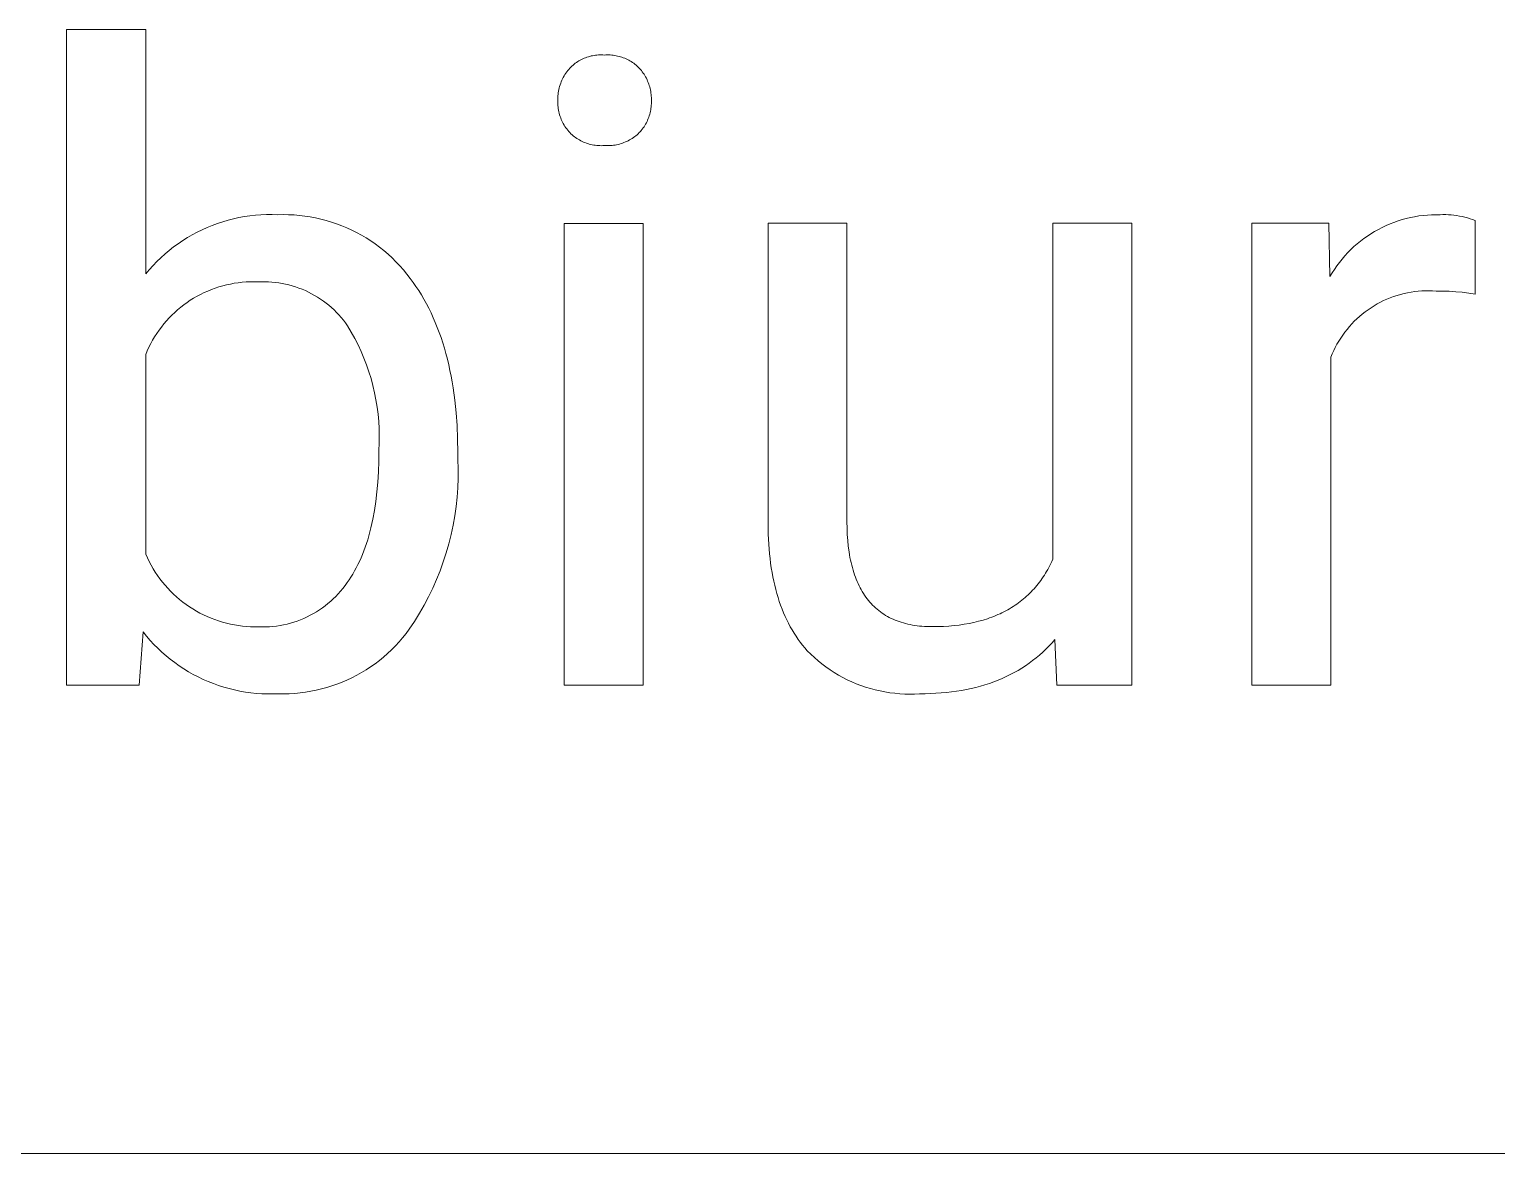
# Model space of a CAD drawing. Header units: millimetres. Extents: x -1246 to 2331, y -493 to 2006.
# Drawn here: x 1164.9 to 1244.8, y -292.9 to -231.6 of the extents above; entities that cross this region are included whole.
import ezdxf

# ---------------------------------------------------------------- set-up
doc = ezdxf.new("R2010")
doc.units = ezdxf.units.MM
doc.header["$MEASUREMENT"] = 0
doc.layers.add('Domyślny', color=7, linetype='Continuous', true_color=0x000000)

msp = doc.modelspace()

# ---------------------------------------------------------------- linework, layer by layer
at = {"layer": 'Domyślny', "color": 18, "lineweight": 15, "true_color": 0x000000}
for p, q in [((1166.881, -267.372), (1166.881, -231.636)), ((1166.881, -231.636), (1171.193, -231.636)), ((1171.193, -231.636), (1171.193, -244.965)), ((1194.658, -233.44), (1194.725, -233.396)), ((1194.725, -233.396), (1194.793, -233.354)), ((1194.793, -233.354), (1194.863, -233.315)), ((1194.863, -233.315), (1194.933, -233.277)), ((1194.933, -233.277), (1195.006, -233.243)), ((1195.006, -233.243), (1195.079, -233.21)), ((1195.079, -233.21), (1195.153, -233.181)), ((1195.153, -233.181), (1195.229, -233.154)), ((1195.229, -233.154), (1195.305, -233.129)), ((1195.305, -233.129), (1195.382, -233.107)), ((1195.382, -233.107), (1195.459, -233.088)), ((1195.459, -233.088), (1195.538, -233.071)), ((1195.538, -233.071), (1195.617, -233.057)), ((1195.617, -233.057), (1195.696, -233.046)), ((1195.696, -233.046), (1195.775, -233.038)), ((1195.775, -233.038), (1195.855, -233.032)), ((1195.855, -233.032), (1195.935, -233.029)), ((1195.935, -233.029), (1196.015, -233.029)), ((1196.015, -233.029), (1196.095, -233.031)), ((1196.095, -233.031), (1196.175, -233.037)), ((1196.175, -233.037), (1196.256, -233.032)), ((1196.256, -233.032), (1196.337, -233.029)), ((1196.337, -233.029), (1196.418, -233.03)), ((1196.418, -233.03), (1196.498, -233.033)), ((1196.498, -233.033), (1196.579, -233.039)), ((1196.579, -233.039), (1196.659, -233.048)), ((1196.659, -233.048), (1196.739, -233.059)), ((1196.739, -233.059), (1196.819, -233.073)), ((1196.819, -233.073), (1196.898, -233.089)), ((1196.898, -233.089), (1196.977, -233.109)), ((1196.977, -233.109), (1197.054, -233.131)), ((1197.054, -233.131), (1197.131, -233.155)), ((1197.131, -233.155), (1197.208, -233.182)), ((1197.208, -233.182), (1197.283, -233.212)), ((1197.283, -233.212), (1197.357, -233.244)), ((1197.357, -233.244), (1197.43, -233.279)), ((1197.43, -233.279), (1197.502, -233.316)), ((1197.502, -233.316), (1197.572, -233.355)), ((1197.572, -233.355), (1197.642, -233.397)), ((1197.642, -233.397), (1197.709, -233.441)), ((1193.941, -234.255), (1193.983, -234.178)), ((1193.983, -234.178), (1194.029, -234.103)), ((1194.029, -234.103), (1194.077, -234.029)), ((1194.077, -234.029), (1194.127, -233.957)), ((1194.127, -233.957), (1194.18, -233.887)), ((1194.18, -233.887), (1194.236, -233.818)), ((1194.236, -233.818), (1194.293, -233.751)), ((1194.293, -233.751), (1194.349, -233.694)), ((1194.349, -233.694), (1194.408, -233.639)), ((1194.408, -233.639), (1194.468, -233.586)), ((1194.468, -233.586), (1194.529, -233.536)), ((1194.529, -233.536), (1194.593, -233.487)), ((1194.593, -233.487), (1194.658, -233.44)), ((1197.709, -233.441), (1197.776, -233.488)), ((1197.776, -233.488), (1197.84, -233.536)), ((1197.84, -233.536), (1197.903, -233.587)), ((1197.903, -233.587), (1197.964, -233.64)), ((1197.964, -233.64), (1198.024, -233.695)), ((1198.024, -233.695), (1198.081, -233.751)), ((1198.081, -233.751), (1198.137, -233.815)), ((1198.137, -233.815), (1198.191, -233.88)), ((1198.191, -233.88), (1198.242, -233.947)), ((1198.242, -233.947), (1198.291, -234.015)), ((1198.291, -234.015), (1198.338, -234.085)), ((1198.338, -234.085), (1198.382, -234.157)), ((1198.382, -234.157), (1198.424, -234.23)), ((1193.68, -235), (1193.697, -234.914)), ((1193.697, -234.914), (1193.718, -234.828)), ((1193.718, -234.828), (1193.741, -234.744)), ((1193.741, -234.744), (1193.767, -234.659)), ((1193.767, -234.659), (1193.796, -234.576)), ((1193.796, -234.576), (1193.828, -234.494)), ((1193.828, -234.494), (1193.863, -234.413)), ((1193.863, -234.413), (1193.9, -234.334)), ((1193.9, -234.334), (1193.941, -234.255)), ((1198.424, -234.23), (1198.464, -234.305)), ((1198.464, -234.305), (1198.501, -234.38)), ((1198.501, -234.38), (1198.535, -234.457)), ((1198.535, -234.457), (1198.567, -234.535)), ((1198.567, -234.535), (1198.596, -234.615)), ((1198.596, -234.615), (1198.623, -234.695)), ((1198.623, -234.695), (1198.647, -234.776)), ((1198.647, -234.776), (1198.668, -234.857)), ((1198.668, -234.857), (1198.686, -234.939)), ((1198.686, -234.939), (1198.702, -235.022)), ((1193.637, -235.438), (1193.64, -235.35)), ((1193.638, -235.526), (1193.637, -235.438)), ((1193.637, -235.613), (1193.638, -235.526)), ((1193.64, -235.699), (1193.637, -235.613)), ((1193.64, -235.35), (1193.645, -235.262)), ((1193.645, -235.786), (1193.64, -235.699)), ((1193.645, -235.262), (1193.654, -235.175)), ((1193.654, -235.872), (1193.645, -235.786)), ((1193.654, -235.175), (1193.665, -235.087)), ((1193.665, -235.087), (1193.68, -235)), ((1198.702, -235.022), (1198.714, -235.106)), ((1198.714, -235.106), (1198.724, -235.189)), ((1198.724, -235.189), (1198.732, -235.273)), ((1198.732, -235.775), (1198.724, -235.857)), ((1198.732, -235.273), (1198.736, -235.358)), ((1198.736, -235.692), (1198.732, -235.775)), ((1198.736, -235.358), (1198.738, -235.442)), ((1198.738, -235.442), (1198.736, -235.526)), ((1198.736, -235.526), (1198.738, -235.609)), ((1198.738, -235.609), (1198.736, -235.692)), ((1193.666, -235.958), (1193.654, -235.872)), ((1193.68, -236.043), (1193.666, -235.958)), ((1193.698, -236.128), (1193.68, -236.043)), ((1193.718, -236.212), (1193.698, -236.128)), ((1193.741, -236.295), (1193.718, -236.212)), ((1193.768, -236.378), (1193.741, -236.295)), ((1193.797, -236.46), (1193.768, -236.378)), ((1193.829, -236.54), (1193.797, -236.46)), ((1193.863, -236.619), (1193.829, -236.54)), ((1198.535, -236.576), (1198.5, -236.652)), ((1198.567, -236.5), (1198.535, -236.576)), ((1198.596, -236.422), (1198.567, -236.5)), ((1198.622, -236.344), (1198.596, -236.422)), ((1198.646, -236.264), (1198.622, -236.344)), ((1198.667, -236.184), (1198.646, -236.264)), ((1198.686, -236.103), (1198.667, -236.184)), ((1198.702, -236.022), (1198.686, -236.103)), ((1198.714, -235.94), (1198.702, -236.022)), ((1198.724, -235.857), (1198.714, -235.94)), ((1193.901, -236.697), (1193.863, -236.619)), ((1193.941, -236.774), (1193.901, -236.697)), ((1193.984, -236.849), (1193.941, -236.774)), ((1194.029, -236.923), (1193.984, -236.849)), ((1194.077, -236.995), (1194.029, -236.923)), ((1194.128, -237.065), (1194.077, -236.995)), ((1194.18, -237.134), (1194.128, -237.065)), ((1194.236, -237.201), (1194.18, -237.134)), ((1194.293, -237.265), (1194.236, -237.201)), ((1194.353, -237.323), (1194.293, -237.265)), ((1194.414, -237.379), (1194.353, -237.323)), ((1194.477, -237.432), (1194.414, -237.379)), ((1197.958, -237.378), (1197.893, -237.432)), ((1198.02, -237.323), (1197.958, -237.378)), ((1198.081, -237.265), (1198.02, -237.323)), ((1198.137, -237.204), (1198.081, -237.265)), ((1198.19, -237.141), (1198.137, -237.204)), ((1198.242, -237.076), (1198.19, -237.141)), ((1198.291, -237.009), (1198.242, -237.076)), ((1198.337, -236.94), (1198.291, -237.009)), ((1198.382, -236.87), (1198.337, -236.94)), ((1198.424, -236.799), (1198.382, -236.87)), ((1198.463, -236.726), (1198.424, -236.799)), ((1198.5, -236.652), (1198.463, -236.726)), ((1194.543, -237.484), (1194.477, -237.432)), ((1194.609, -237.533), (1194.543, -237.484)), ((1194.678, -237.579), (1194.609, -237.533)), ((1194.748, -237.624), (1194.678, -237.579)), ((1194.819, -237.665), (1194.748, -237.624)), ((1194.892, -237.705), (1194.819, -237.665)), ((1194.967, -237.742), (1194.892, -237.705)), ((1195.042, -237.776), (1194.967, -237.742)), ((1195.119, -237.808), (1195.042, -237.776)), ((1195.196, -237.837), (1195.119, -237.808)), ((1195.275, -237.863), (1195.196, -237.837)), ((1195.354, -237.886), (1195.275, -237.863)), ((1195.435, -237.907), (1195.354, -237.886)), ((1195.516, -237.925), (1195.435, -237.907)), ((1195.597, -237.941), (1195.516, -237.925)), ((1195.679, -237.953), (1195.597, -237.941)), ((1195.761, -237.963), (1195.679, -237.953)), ((1195.844, -237.97), (1195.761, -237.963)), ((1195.927, -237.974), (1195.844, -237.97)), ((1196.01, -237.975), (1195.927, -237.974)), ((1196.093, -237.973), (1196.01, -237.975)), ((1196.175, -237.968), (1196.093, -237.973)), ((1196.259, -237.973), (1196.175, -237.968)), ((1196.343, -237.974), (1196.259, -237.973)), ((1196.426, -237.973), (1196.343, -237.974)), ((1196.51, -237.969), (1196.426, -237.973)), ((1196.593, -237.962), (1196.51, -237.969)), ((1196.676, -237.952), (1196.593, -237.962)), ((1196.759, -237.939), (1196.676, -237.952)), ((1196.841, -237.924), (1196.759, -237.939)), ((1196.923, -237.906), (1196.841, -237.924)), ((1197.004, -237.885), (1196.923, -237.906)), ((1197.085, -237.861), (1197.004, -237.885)), ((1197.164, -237.835), (1197.085, -237.861)), ((1197.243, -237.806), (1197.164, -237.835)), ((1197.32, -237.774), (1197.243, -237.806)), ((1197.397, -237.74), (1197.32, -237.774)), ((1197.472, -237.703), (1197.397, -237.74)), ((1197.546, -237.664), (1197.472, -237.703)), ((1197.618, -237.622), (1197.546, -237.664)), ((1197.689, -237.578), (1197.618, -237.622)), ((1197.759, -237.532), (1197.689, -237.578)), ((1197.827, -237.483), (1197.759, -237.532)), ((1197.893, -237.432), (1197.827, -237.483)), ((1175.102, -242.214), (1175.39, -242.12)), ((1175.39, -242.12), (1175.68, -242.035)), ((1175.68, -242.035), (1175.973, -241.961)), ((1175.973, -241.961), (1176.269, -241.896)), ((1176.269, -241.896), (1176.567, -241.842)), ((1176.567, -241.842), (1176.866, -241.799)), ((1176.866, -241.799), (1177.167, -241.765)), ((1177.167, -241.765), (1177.469, -241.743)), ((1177.469, -241.743), (1177.771, -241.73)), ((1177.771, -241.73), (1178.074, -241.729)), ((1178.074, -241.729), (1178.376, -241.737)), ((1178.376, -241.737), (1178.674, -241.731)), ((1178.674, -241.731), (1178.971, -241.735)), ((1178.971, -241.735), (1179.269, -241.749)), ((1179.269, -241.749), (1179.565, -241.773)), ((1179.565, -241.773), (1179.861, -241.808)), ((1179.861, -241.808), (1180.155, -241.853)), ((1180.155, -241.853), (1180.447, -241.909)), ((1180.447, -241.909), (1180.738, -241.974)), ((1180.738, -241.974), (1181.025, -242.05)), ((1181.025, -242.05), (1181.31, -242.135)), ((1181.31, -242.135), (1181.592, -242.23)), ((1238.974, -242.236), (1239.191, -242.152)), ((1239.191, -242.152), (1239.411, -242.074)), ((1239.411, -242.074), (1239.634, -242.005)), ((1239.634, -242.005), (1239.859, -241.943)), ((1239.859, -241.943), (1240.086, -241.89)), ((1240.086, -241.89), (1240.315, -241.844)), ((1240.315, -241.844), (1240.545, -241.806)), ((1240.545, -241.806), (1240.776, -241.776)), ((1240.776, -241.776), (1241.009, -241.755)), ((1241.009, -241.755), (1241.242, -241.741)), ((1241.242, -241.741), (1241.475, -241.736)), ((1241.475, -241.736), (1241.708, -241.738)), ((1241.708, -241.738), (1241.858, -241.733)), ((1241.858, -241.733), (1242.008, -241.733)), ((1242.008, -241.733), (1242.158, -241.738)), ((1242.158, -241.738), (1242.307, -241.747)), ((1242.307, -241.747), (1242.456, -241.762)), ((1242.456, -241.762), (1242.605, -241.782)), ((1242.605, -241.782), (1242.753, -241.807)), ((1242.753, -241.807), (1242.9, -241.837)), ((1242.9, -241.837), (1243.045, -241.872)), ((1243.045, -241.872), (1243.19, -241.912)), ((1243.19, -241.912), (1243.333, -241.956)), ((1243.333, -241.956), (1243.474, -242.006)), ((1243.474, -242.006), (1243.614, -242.06)), ((1243.614, -242.06), (1243.614, -246.063)), ((1173.206, -243.147), (1173.462, -242.986)), ((1173.462, -242.986), (1173.724, -242.834)), ((1173.724, -242.834), (1173.991, -242.691)), ((1173.991, -242.691), (1174.262, -242.557)), ((1174.262, -242.557), (1174.538, -242.433)), ((1174.538, -242.433), (1174.818, -242.319)), ((1174.818, -242.319), (1175.102, -242.214)), ((1181.592, -242.23), (1181.871, -242.335)), ((1181.871, -242.335), (1182.145, -242.45)), ((1182.145, -242.45), (1182.416, -242.574)), ((1182.416, -242.574), (1182.682, -242.708)), ((1182.682, -242.708), (1182.943, -242.85)), ((1182.943, -242.85), (1183.199, -243.002)), ((1193.995, -267.379), (1193.995, -242.209)), ((1193.995, -242.209), (1198.296, -242.209)), ((1198.296, -242.209), (1198.296, -267.379)), ((1205.093, -258.583), (1205.093, -242.204)), ((1205.093, -242.204), (1209.393, -242.204)), ((1209.393, -242.204), (1209.393, -258.464)), ((1220.602, -260.513), (1220.602, -242.204)), ((1220.602, -242.204), (1224.914, -242.204)), ((1224.914, -242.204), (1224.914, -267.374)), ((1231.452, -267.373), (1231.452, -242.203)), ((1231.452, -242.203), (1235.633, -242.203)), ((1235.633, -242.203), (1235.704, -245.11)), ((1237.553, -243.034), (1237.743, -242.899)), ((1237.743, -242.899), (1237.938, -242.771)), ((1237.938, -242.771), (1238.138, -242.65)), ((1238.138, -242.65), (1238.341, -242.536)), ((1238.341, -242.536), (1238.548, -242.428)), ((1238.548, -242.428), (1238.759, -242.329)), ((1238.759, -242.329), (1238.974, -242.236)), ((1172.242, -243.877), (1172.473, -243.682)), ((1172.473, -243.682), (1172.711, -243.495)), ((1172.711, -243.495), (1172.955, -243.317)), ((1172.955, -243.317), (1173.206, -243.147)), ((1183.199, -243.002), (1183.45, -243.162)), ((1183.45, -243.162), (1183.695, -243.331)), ((1183.695, -243.331), (1183.934, -243.509)), ((1183.934, -243.509), (1184.166, -243.695)), ((1184.166, -243.695), (1184.392, -243.888)), ((1236.678, -243.803), (1236.842, -243.637)), ((1236.842, -243.637), (1237.012, -243.477)), ((1237.012, -243.477), (1237.187, -243.323)), ((1237.187, -243.323), (1237.368, -243.175)), ((1237.368, -243.175), (1237.553, -243.034)), ((1171.388, -244.733), (1171.59, -244.508)), ((1171.59, -244.508), (1171.8, -244.29)), ((1171.8, -244.29), (1172.017, -244.08)), ((1172.017, -244.08), (1172.242, -243.877)), ((1184.392, -243.888), (1184.611, -244.09)), ((1184.611, -244.09), (1184.823, -244.298)), ((1184.823, -244.298), (1185.028, -244.515)), ((1185.028, -244.515), (1185.225, -244.738)), ((1235.95, -244.713), (1236.082, -244.521)), ((1236.082, -244.521), (1236.222, -244.334)), ((1236.222, -244.334), (1236.368, -244.152)), ((1236.368, -244.152), (1236.52, -243.975)), ((1236.52, -243.975), (1236.678, -243.803)), ((1171.193, -244.965), (1171.388, -244.733)), ((1176.873, -245.391), (1176.658, -245.401)), ((1177.089, -245.389), (1176.873, -245.391)), ((1177.304, -245.394), (1177.089, -245.389)), ((1177.493, -245.387), (1177.304, -245.394)), ((1177.683, -245.387), (1177.493, -245.387)), ((1177.872, -245.392), (1177.683, -245.387)), ((1185.225, -244.738), (1185.414, -244.967)), ((1185.414, -244.967), (1185.595, -245.204)), ((1185.595, -245.204), (1185.755, -245.422)), ((1235.704, -245.11), (1235.824, -244.909)), ((1235.824, -244.909), (1235.95, -244.713)), ((1173.989, -246.178), (1173.803, -246.286)), ((1174.18, -246.077), (1173.989, -246.178)), ((1174.373, -245.982), (1174.18, -246.077)), ((1174.57, -245.894), (1174.373, -245.982)), ((1174.77, -245.813), (1174.57, -245.894)), ((1174.972, -245.739), (1174.77, -245.813)), ((1175.177, -245.671), (1174.972, -245.739)), ((1175.384, -245.611), (1175.177, -245.671)), ((1175.593, -245.558), (1175.384, -245.611)), ((1175.803, -245.512), (1175.593, -245.558)), ((1176.015, -245.473), (1175.803, -245.512)), ((1176.229, -245.442), (1176.015, -245.473)), ((1176.443, -245.417), (1176.229, -245.442)), ((1176.658, -245.401), (1176.443, -245.417)), ((1178.061, -245.405), (1177.872, -245.392)), ((1178.25, -245.423), (1178.061, -245.405)), ((1178.437, -245.448), (1178.25, -245.423)), ((1178.624, -245.48), (1178.437, -245.448)), ((1178.81, -245.518), (1178.624, -245.48)), ((1178.994, -245.562), (1178.81, -245.518)), ((1179.177, -245.612), (1178.994, -245.562)), ((1179.357, -245.668), (1179.177, -245.612)), ((1179.536, -245.731), (1179.357, -245.668)), ((1179.713, -245.8), (1179.536, -245.731)), ((1179.887, -245.874), (1179.713, -245.8)), ((1180.058, -245.955), (1179.887, -245.874)), ((1180.227, -246.041), (1180.058, -245.955)), ((1180.392, -246.133), (1180.227, -246.041)), ((1180.555, -246.23), (1180.392, -246.133)), ((1185.755, -245.422), (1185.911, -245.645)), ((1185.911, -245.645), (1186.061, -245.873)), ((1186.061, -245.873), (1186.206, -246.107)), ((1186.206, -246.107), (1186.346, -246.345)), ((1239.359, -246.135), (1239.173, -246.196)), ((1239.548, -246.08), (1239.359, -246.135)), ((1239.738, -246.031), (1239.548, -246.08)), ((1239.93, -245.989), (1239.738, -246.031)), ((1240.123, -245.954), (1239.93, -245.989)), ((1240.318, -245.925), (1240.123, -245.954)), ((1240.513, -245.903), (1240.318, -245.925)), ((1240.709, -245.888), (1240.513, -245.903)), ((1240.905, -245.88), (1240.709, -245.888)), ((1241.101, -245.878), (1240.905, -245.88)), ((1241.298, -245.884), (1241.101, -245.878)), ((1241.494, -245.896), (1241.298, -245.884)), ((1241.849, -245.897), (1241.494, -245.896)), ((1242.203, -245.909), (1241.849, -245.897)), ((1242.558, -245.931), (1242.203, -245.909)), ((1242.911, -245.964), (1242.558, -245.931)), ((1243.263, -246.008), (1242.911, -245.964)), ((1243.614, -246.063), (1243.263, -246.008)), ((1172.93, -246.916), (1172.769, -247.06)), ((1173.096, -246.778), (1172.93, -246.916)), ((1173.266, -246.646), (1173.096, -246.778)), ((1173.441, -246.52), (1173.266, -246.646)), ((1173.62, -246.4), (1173.441, -246.52)), ((1173.803, -246.286), (1173.62, -246.4)), ((1180.714, -246.333), (1180.555, -246.23)), ((1180.869, -246.442), (1180.714, -246.333)), ((1181.021, -246.555), (1180.869, -246.442)), ((1181.168, -246.674), (1181.021, -246.555)), ((1181.312, -246.798), (1181.168, -246.674)), ((1181.451, -246.926), (1181.312, -246.798)), ((1181.586, -247.059), (1181.451, -246.926)), ((1186.346, -246.345), (1186.48, -246.589)), ((1186.48, -246.589), (1186.61, -246.837)), ((1186.61, -246.837), (1186.734, -247.091)), ((1237.78, -246.912), (1237.621, -247.028)), ((1237.942, -246.802), (1237.78, -246.912)), ((1238.108, -246.698), (1237.942, -246.802)), ((1238.278, -246.599), (1238.108, -246.698)), ((1238.451, -246.506), (1238.278, -246.599)), ((1238.628, -246.419), (1238.451, -246.506)), ((1238.807, -246.339), (1238.628, -246.419)), ((1238.989, -246.264), (1238.807, -246.339)), ((1239.173, -246.196), (1238.989, -246.264)), ((1172.177, -247.686), (1172.043, -247.855)), ((1172.317, -247.522), (1172.177, -247.686)), ((1172.463, -247.363), (1172.317, -247.522)), ((1172.613, -247.209), (1172.463, -247.363)), ((1172.769, -247.06), (1172.613, -247.209)), ((1181.716, -247.197), (1181.586, -247.059)), ((1181.842, -247.338), (1181.716, -247.197)), ((1181.962, -247.485), (1181.842, -247.338)), ((1182.078, -247.635), (1181.962, -247.485)), ((1182.188, -247.789), (1182.078, -247.635)), ((1182.39, -248.128), (1182.188, -247.789)), ((1186.734, -247.091), (1186.854, -247.35)), ((1186.854, -247.35), (1186.968, -247.613)), ((1186.968, -247.613), (1187.077, -247.882)), ((1236.893, -247.685), (1236.761, -247.831)), ((1237.029, -247.544), (1236.893, -247.685)), ((1237.17, -247.407), (1237.029, -247.544)), ((1237.316, -247.276), (1237.17, -247.407)), ((1237.466, -247.149), (1237.316, -247.276)), ((1237.621, -247.028), (1237.466, -247.149)), ((1171.567, -248.573), (1171.464, -248.762)), ((1171.677, -248.387), (1171.567, -248.573)), ((1171.793, -248.206), (1171.677, -248.387)), ((1171.915, -248.028), (1171.793, -248.206)), ((1172.043, -247.855), (1171.915, -248.028)), ((1182.581, -248.474), (1182.39, -248.128)), ((1182.76, -248.827), (1182.581, -248.474)), ((1187.077, -247.882), (1187.181, -248.156)), ((1187.181, -248.156), (1187.28, -248.435)), ((1187.28, -248.435), (1187.373, -248.719)), ((1236.288, -248.458), (1236.184, -248.624)), ((1236.398, -248.295), (1236.288, -248.458)), ((1236.514, -248.137), (1236.398, -248.295)), ((1236.635, -247.982), (1236.514, -248.137)), ((1236.761, -247.831), (1236.635, -247.982)), ((1171.277, -249.15), (1171.193, -249.349)), ((1171.193, -249.349), (1171.193, -260.237)), ((1171.367, -248.955), (1171.277, -249.15)), ((1171.464, -248.762), (1171.367, -248.955)), ((1182.926, -249.185), (1182.76, -248.827)), ((1183.08, -249.549), (1182.926, -249.185)), ((1187.373, -248.719), (1187.462, -249.009)), ((1187.462, -249.009), (1187.546, -249.303)), ((1187.546, -249.303), (1187.624, -249.602)), ((1235.826, -249.323), (1235.752, -249.505)), ((1235.907, -249.144), (1235.826, -249.323)), ((1235.993, -248.968), (1235.907, -249.144)), ((1236.086, -248.794), (1235.993, -248.968)), ((1236.184, -248.624), (1236.086, -248.794)), ((1183.221, -249.918), (1183.08, -249.549)), ((1183.35, -250.292), (1183.221, -249.918)), ((1187.624, -249.602), (1187.697, -249.907)), ((1187.697, -249.907), (1187.766, -250.216)), ((1235.752, -249.505), (1235.752, -267.373)), ((1183.466, -250.669), (1183.35, -250.292)), ((1183.569, -251.051), (1183.466, -250.669)), ((1187.766, -250.216), (1187.829, -250.531)), ((1187.829, -250.531), (1187.887, -250.85)), ((1187.887, -250.85), (1187.94, -251.175)), ((1183.658, -251.436), (1183.569, -251.051)), ((1183.734, -251.823), (1183.658, -251.436)), ((1187.94, -251.175), (1188.031, -251.839)), ((1183.797, -252.214), (1183.734, -251.823)), ((1183.847, -252.606), (1183.797, -252.214)), ((1188.031, -251.839), (1188.101, -252.523)), ((1188.101, -252.523), (1188.152, -253.228)), ((1183.883, -252.999), (1183.847, -252.606)), ((1183.905, -253.394), (1183.883, -252.999)), ((1188.152, -253.228), (1188.182, -253.953)), ((1183.892, -254.579), (1183.91, -254.184)), ((1183.914, -253.789), (1183.905, -253.394)), ((1183.91, -254.184), (1183.914, -253.789)), ((1188.182, -253.953), (1188.192, -254.698)), ((1183.885, -255.172), (1183.892, -254.579)), ((1188.192, -254.698), (1188.192, -255.067)), ((1183.831, -256.301), (1183.865, -255.746)), ((1183.865, -255.746), (1183.885, -255.172)), ((1188.192, -255.067), (1188.208, -255.582)), ((1188.208, -255.582), (1188.207, -256.098)), ((1183.784, -256.837), (1183.831, -256.301)), ((1188.207, -256.098), (1188.188, -256.614)), ((1183.65, -257.851), (1183.724, -257.354)), ((1183.724, -257.354), (1183.784, -256.837)), ((1188.152, -257.128), (1188.097, -257.641)), ((1188.188, -256.614), (1188.152, -257.128)), ((1183.562, -258.33), (1183.65, -257.851)), ((1188.025, -258.152), (1187.935, -258.66)), ((1188.097, -257.641), (1188.025, -258.152)), ((1183.406, -259.012), (1183.461, -258.789)), ((1183.461, -258.789), (1183.513, -258.562)), ((1183.513, -258.562), (1183.562, -258.33)), ((1187.935, -258.66), (1187.828, -259.164)), ((1205.103, -259.146), (1205.093, -258.583)), ((1209.393, -258.464), (1209.398, -258.816)), ((1209.398, -258.816), (1209.411, -259.157)), ((1183.149, -259.855), (1183.219, -259.652)), ((1183.219, -259.652), (1183.284, -259.443)), ((1183.284, -259.443), (1183.347, -259.23)), ((1183.347, -259.23), (1183.406, -259.012)), ((1187.704, -259.665), (1187.562, -260.161)), ((1187.828, -259.164), (1187.704, -259.665)), ((1205.13, -259.692), (1205.103, -259.146)), ((1205.173, -260.22), (1205.13, -259.692)), ((1209.411, -259.157), (1209.434, -259.486)), ((1209.434, -259.486), (1209.466, -259.804)), ((1171.193, -260.237), (1171.284, -260.439)), ((1171.284, -260.439), (1171.381, -260.639)), ((1182.839, -260.623), (1182.922, -260.438)), ((1182.922, -260.438), (1183.001, -260.249)), ((1183.001, -260.249), (1183.077, -260.054)), ((1183.077, -260.054), (1183.149, -259.855)), ((1187.562, -260.161), (1187.403, -260.652)), ((1205.201, -260.477), (1205.173, -260.22)), ((1205.233, -260.73), (1205.201, -260.477)), ((1209.466, -259.804), (1209.507, -260.111)), ((1209.507, -260.111), (1209.531, -260.261)), ((1209.531, -260.261), (1209.557, -260.407)), ((1209.557, -260.407), (1209.586, -260.551)), ((1209.586, -260.551), (1209.617, -260.692)), ((1220.551, -260.627), (1220.602, -260.513)), ((1171.381, -260.639), (1171.486, -260.835)), ((1171.486, -260.835), (1171.597, -261.027)), ((1171.597, -261.027), (1171.714, -261.216)), ((1171.714, -261.216), (1171.838, -261.4)), ((1182.374, -261.477), (1182.474, -261.315)), ((1182.474, -261.315), (1182.57, -261.149)), ((1182.57, -261.149), (1182.663, -260.979)), ((1182.663, -260.979), (1182.753, -260.803)), ((1182.753, -260.803), (1182.839, -260.623)), ((1187.228, -261.137), (1187.035, -261.615)), ((1187.403, -260.652), (1187.228, -261.137)), ((1205.269, -260.979), (1205.233, -260.73)), ((1205.309, -261.223), (1205.269, -260.979)), ((1205.354, -261.463), (1205.309, -261.223)), ((1209.617, -260.692), (1209.65, -260.83)), ((1209.65, -260.83), (1209.685, -260.966)), ((1209.685, -260.966), (1209.723, -261.098)), ((1209.723, -261.098), (1209.762, -261.228)), ((1209.762, -261.228), (1209.805, -261.355)), ((1209.805, -261.355), (1209.849, -261.479)), ((1220.08, -261.471), (1220.144, -261.372)), ((1220.144, -261.372), (1220.207, -261.271)), ((1220.207, -261.271), (1220.268, -261.168)), ((1220.268, -261.168), (1220.328, -261.063)), ((1220.328, -261.063), (1220.386, -260.957)), ((1220.386, -260.957), (1220.443, -260.849)), ((1220.443, -260.849), (1220.497, -260.738)), ((1220.497, -260.738), (1220.551, -260.627)), ((1171.838, -261.4), (1171.968, -261.58)), ((1171.968, -261.58), (1172.104, -261.755)), ((1172.104, -261.755), (1172.246, -261.926)), ((1172.246, -261.926), (1172.393, -262.092)), ((1172.393, -262.092), (1172.547, -262.253)), ((1181.811, -262.246), (1181.934, -262.097)), ((1181.934, -262.097), (1182.052, -261.943)), ((1182.052, -261.943), (1182.164, -261.785)), ((1182.164, -261.785), (1182.271, -261.633)), ((1182.271, -261.633), (1182.374, -261.477)), ((1186.827, -262.087), (1186.602, -262.551)), ((1187.035, -261.615), (1186.827, -262.087)), ((1205.402, -261.698), (1205.354, -261.463)), ((1205.454, -261.929), (1205.402, -261.698)), ((1205.511, -262.156), (1205.454, -261.929)), ((1205.571, -262.378), (1205.511, -262.156)), ((1209.849, -261.479), (1209.896, -261.601)), ((1209.896, -261.601), (1209.945, -261.72)), ((1209.945, -261.72), (1209.996, -261.835)), ((1209.996, -261.835), (1210.049, -261.949)), ((1210.049, -261.949), (1210.105, -262.059)), ((1210.105, -262.059), (1210.163, -262.166)), ((1210.163, -262.166), (1210.223, -262.271)), ((1219.506, -262.202), (1219.583, -262.117)), ((1219.583, -262.117), (1219.659, -262.03)), ((1219.659, -262.03), (1219.733, -261.941)), ((1219.733, -261.941), (1219.806, -261.851)), ((1219.806, -261.851), (1219.877, -261.759)), ((1219.877, -261.759), (1219.946, -261.665)), ((1219.946, -261.665), (1220.014, -261.569)), ((1220.014, -261.569), (1220.08, -261.471)), ((1172.547, -262.253), (1172.705, -262.408)), ((1172.705, -262.408), (1172.869, -262.558)), ((1172.869, -262.558), (1173.038, -262.702)), ((1173.038, -262.702), (1173.211, -262.841)), ((1173.211, -262.841), (1173.39, -262.973)), ((1173.39, -262.973), (1173.572, -263.099)), ((1180.969, -263.044), (1181.121, -262.924)), ((1181.121, -262.924), (1181.268, -262.798)), ((1181.268, -262.798), (1181.411, -262.667)), ((1181.411, -262.667), (1181.549, -262.531)), ((1181.549, -262.531), (1181.682, -262.391)), ((1181.682, -262.391), (1181.811, -262.246)), ((1186.602, -262.551), (1186.361, -263.007)), ((1205.636, -262.596), (1205.571, -262.378)), ((1205.705, -262.81), (1205.636, -262.596)), ((1205.778, -263.019), (1205.705, -262.81)), ((1210.223, -262.271), (1210.286, -262.373)), ((1210.286, -262.373), (1210.351, -262.472)), ((1210.351, -262.472), (1210.418, -262.568)), ((1210.418, -262.568), (1210.487, -262.662)), ((1210.487, -262.662), (1210.559, -262.753)), ((1210.559, -262.753), (1210.633, -262.841)), ((1210.633, -262.841), (1210.709, -262.926)), ((1210.709, -262.926), (1210.787, -263.008)), ((1218.548, -263.02), (1218.643, -262.954)), ((1218.643, -262.954), (1218.737, -262.887)), ((1218.737, -262.887), (1218.829, -262.818)), ((1218.829, -262.818), (1218.919, -262.747)), ((1218.919, -262.747), (1219.008, -262.675)), ((1219.008, -262.675), (1219.095, -262.6)), ((1219.095, -262.6), (1219.18, -262.524)), ((1219.18, -262.524), (1219.264, -262.446)), ((1219.264, -262.446), (1219.346, -262.366)), ((1219.346, -262.366), (1219.427, -262.285)), ((1219.427, -262.285), (1219.506, -262.202)), ((1173.572, -263.099), (1173.759, -263.219)), ((1173.759, -263.219), (1173.95, -263.333)), ((1173.95, -263.333), (1174.144, -263.44)), ((1174.144, -263.44), (1174.342, -263.54)), ((1174.342, -263.54), (1174.544, -263.634)), ((1174.544, -263.634), (1174.748, -263.72)), ((1174.748, -263.72), (1174.956, -263.8)), ((1179.626, -263.806), (1179.805, -263.732)), ((1179.805, -263.732), (1179.981, -263.651)), ((1179.981, -263.651), (1180.154, -263.565)), ((1180.154, -263.565), (1180.324, -263.472)), ((1180.324, -263.472), (1180.491, -263.374)), ((1180.491, -263.374), (1180.654, -263.269)), ((1180.654, -263.269), (1180.814, -263.16)), ((1180.814, -263.16), (1180.969, -263.044)), ((1186.105, -263.455), (1185.834, -263.894)), ((1186.361, -263.007), (1186.105, -263.455)), ((1205.855, -263.224), (1205.778, -263.019)), ((1205.936, -263.425), (1205.855, -263.224)), ((1206.021, -263.621), (1205.936, -263.425)), ((1206.11, -263.813), (1206.021, -263.621)), ((1210.787, -263.008), (1210.868, -263.088)), ((1210.868, -263.088), (1210.951, -263.164)), ((1210.951, -263.164), (1211.036, -263.238)), ((1211.036, -263.238), (1211.123, -263.31)), ((1211.123, -263.31), (1211.213, -263.378)), ((1211.213, -263.378), (1211.305, -263.444)), ((1211.305, -263.444), (1211.399, -263.506)), ((1211.399, -263.506), (1211.495, -263.566)), ((1211.495, -263.566), (1211.594, -263.624)), ((1211.594, -263.624), (1211.695, -263.678)), ((1211.695, -263.678), (1211.798, -263.73)), ((1211.798, -263.73), (1211.904, -263.779)), ((1216.805, -263.823), (1217.045, -263.748)), ((1217.045, -263.748), (1217.163, -263.707)), ((1217.163, -263.707), (1217.28, -263.665)), ((1217.28, -263.665), (1217.394, -263.621)), ((1217.394, -263.621), (1217.507, -263.575)), ((1217.507, -263.575), (1217.619, -263.528)), ((1217.619, -263.528), (1217.729, -263.479)), ((1217.729, -263.479), (1217.837, -263.427)), ((1217.837, -263.427), (1217.943, -263.374)), ((1217.943, -263.374), (1218.048, -263.32)), ((1218.048, -263.32), (1218.151, -263.263)), ((1218.151, -263.263), (1218.253, -263.205)), ((1218.253, -263.205), (1218.353, -263.145)), ((1218.353, -263.145), (1218.451, -263.083)), ((1218.451, -263.083), (1218.548, -263.02)), ((1171.05, -264.466), (1170.836, -267.372)), ((1171.239, -264.7), (1171.05, -264.466)), ((1174.956, -263.8), (1175.165, -263.872)), ((1175.165, -263.872), (1175.378, -263.937)), ((1175.378, -263.937), (1175.592, -263.995)), ((1175.592, -263.995), (1175.808, -264.046)), ((1175.808, -264.046), (1176.026, -264.089)), ((1176.026, -264.089), (1176.245, -264.125)), ((1176.245, -264.125), (1176.465, -264.154)), ((1176.465, -264.154), (1176.686, -264.174)), ((1176.686, -264.174), (1176.908, -264.188)), ((1176.908, -264.188), (1177.13, -264.193)), ((1177.13, -264.193), (1177.352, -264.192)), ((1177.352, -264.192), (1177.545, -264.196)), ((1177.545, -264.196), (1177.739, -264.194)), ((1177.739, -264.194), (1177.932, -264.185)), ((1177.932, -264.185), (1178.125, -264.169)), ((1178.125, -264.169), (1178.318, -264.147)), ((1178.318, -264.147), (1178.509, -264.118)), ((1178.509, -264.118), (1178.7, -264.082)), ((1178.7, -264.082), (1178.888, -264.04)), ((1178.888, -264.04), (1179.076, -263.991)), ((1179.076, -263.991), (1179.261, -263.936)), ((1179.261, -263.936), (1179.445, -263.874)), ((1179.445, -263.874), (1179.626, -263.806)), ((1185.371, -264.559), (1185.186, -264.789)), ((1185.547, -264.323), (1185.371, -264.559)), ((1185.834, -263.894), (1185.547, -264.323)), ((1206.203, -264), (1206.11, -263.813)), ((1206.3, -264.183), (1206.203, -264)), ((1206.402, -264.362), (1206.3, -264.183)), ((1206.507, -264.537), (1206.402, -264.362)), ((1206.617, -264.707), (1206.507, -264.537)), ((1211.904, -263.779), (1212.011, -263.825)), ((1212.011, -263.825), (1212.121, -263.868)), ((1212.121, -263.868), (1212.233, -263.908)), ((1212.233, -263.908), (1212.348, -263.946)), ((1212.348, -263.946), (1212.464, -263.981)), ((1212.464, -263.981), (1212.583, -264.013)), ((1212.583, -264.013), (1212.704, -264.042)), ((1212.704, -264.042), (1212.828, -264.069)), ((1212.828, -264.069), (1212.953, -264.093)), ((1212.953, -264.093), (1213.081, -264.114)), ((1213.081, -264.114), (1213.211, -264.132)), ((1213.211, -264.132), (1213.344, -264.147)), ((1213.344, -264.147), (1213.478, -264.16)), ((1213.478, -264.16), (1213.615, -264.169)), ((1213.615, -264.169), (1213.754, -264.176)), ((1213.754, -264.176), (1213.895, -264.181)), ((1213.895, -264.181), (1214.039, -264.182)), ((1214.039, -264.182), (1214.345, -264.178)), ((1214.345, -264.178), (1214.644, -264.168)), ((1214.644, -264.168), (1214.937, -264.15)), ((1214.937, -264.15), (1215.224, -264.125)), ((1215.224, -264.125), (1215.503, -264.092)), ((1215.503, -264.092), (1215.777, -264.053)), ((1215.777, -264.053), (1216.044, -264.006)), ((1216.044, -264.006), (1216.304, -263.952)), ((1216.304, -263.952), (1216.558, -263.891)), ((1216.558, -263.891), (1216.805, -263.823)), ((1171.436, -264.928), (1171.239, -264.7)), ((1171.641, -265.149), (1171.436, -264.928)), ((1171.853, -265.362), (1171.641, -265.149)), ((1172.072, -265.568), (1171.853, -265.362)), ((1184.792, -265.23), (1184.584, -265.439)), ((1184.993, -265.013), (1184.792, -265.23)), ((1185.186, -264.789), (1184.993, -265.013)), ((1206.73, -264.873), (1206.617, -264.707)), ((1206.848, -265.034), (1206.73, -264.873)), ((1206.97, -265.191), (1206.848, -265.034)), ((1207.095, -265.344), (1206.97, -265.191)), ((1207.225, -265.492), (1207.095, -265.344)), ((1220.397, -265.242), (1220.229, -265.412)), ((1220.562, -265.066), (1220.397, -265.242)), ((1220.721, -264.885), (1220.562, -265.066)), ((1220.817, -267.374), (1220.721, -264.885)), ((1172.298, -265.767), (1172.072, -265.568)), ((1172.531, -265.958), (1172.298, -265.767)), ((1172.77, -266.141), (1172.531, -265.958)), ((1173.015, -266.315), (1172.77, -266.141)), ((1183.919, -266.023), (1183.684, -266.202)), ((1184.147, -265.836), (1183.919, -266.023)), ((1184.369, -265.641), (1184.147, -265.836)), ((1184.584, -265.439), (1184.369, -265.641)), ((1207.417, -265.683), (1207.225, -265.492)), ((1207.615, -265.867), (1207.417, -265.683)), ((1207.82, -266.044), (1207.615, -265.867)), ((1208.031, -266.214), (1207.82, -266.044)), ((1219.508, -266.034), (1219.316, -266.176)), ((1219.695, -265.887), (1219.508, -266.034)), ((1219.877, -265.735), (1219.695, -265.887)), ((1220.055, -265.576), (1219.877, -265.735)), ((1220.229, -265.412), (1220.055, -265.576)), ((1173.267, -266.481), (1173.015, -266.315)), ((1173.523, -266.638), (1173.267, -266.481)), ((1173.785, -266.786), (1173.523, -266.638)), ((1174.052, -266.925), (1173.785, -266.786)), ((1174.324, -267.055), (1174.052, -266.925)), ((1182.423, -266.966), (1182.156, -267.092)), ((1182.686, -266.831), (1182.423, -266.966)), ((1182.943, -266.687), (1182.686, -266.831)), ((1183.196, -266.534), (1182.943, -266.687)), ((1183.442, -266.372), (1183.196, -266.534)), ((1183.684, -266.202), (1183.442, -266.372)), ((1208.247, -266.377), (1208.031, -266.214)), ((1208.469, -266.532), (1208.247, -266.377)), ((1208.697, -266.679), (1208.469, -266.532)), ((1208.929, -266.818), (1208.697, -266.679)), ((1209.166, -266.949), (1208.929, -266.818)), ((1209.407, -267.071), (1209.166, -266.949)), ((1218.071, -266.903), (1217.848, -267.004)), ((1218.29, -266.796), (1218.071, -266.903)), ((1218.505, -266.683), (1218.29, -266.796)), ((1218.714, -266.565), (1218.505, -266.683)), ((1218.92, -266.441), (1218.714, -266.565)), ((1219.12, -266.311), (1218.92, -266.441)), ((1219.316, -266.176), (1219.12, -266.311)), ((1170.836, -267.372), (1166.881, -267.372)), ((1174.6, -267.175), (1174.324, -267.055)), ((1174.88, -267.286), (1174.6, -267.175)), ((1175.163, -267.387), (1174.88, -267.286)), ((1175.45, -267.479), (1175.163, -267.387)), ((1175.74, -267.56), (1175.45, -267.479)), ((1176.032, -267.632), (1175.74, -267.56)), ((1176.327, -267.693), (1176.032, -267.632)), ((1176.623, -267.745), (1176.327, -267.693)), ((1176.921, -267.786), (1176.623, -267.745)), ((1179.896, -267.752), (1179.603, -267.79)), ((1180.187, -267.704), (1179.896, -267.752)), ((1180.477, -267.647), (1180.187, -267.704)), ((1180.764, -267.579), (1180.477, -267.647)), ((1181.049, -267.501), (1180.764, -267.579)), ((1181.331, -267.414), (1181.049, -267.501)), ((1181.61, -267.316), (1181.331, -267.414)), ((1181.885, -267.209), (1181.61, -267.316)), ((1182.156, -267.092), (1181.885, -267.209)), ((1198.296, -267.379), (1193.995, -267.379)), ((1209.652, -267.186), (1209.407, -267.071)), ((1209.902, -267.291), (1209.652, -267.186)), ((1210.154, -267.388), (1209.902, -267.291)), ((1210.41, -267.476), (1210.154, -267.388)), ((1210.669, -267.555), (1210.41, -267.476)), ((1210.931, -267.625), (1210.669, -267.555)), ((1211.195, -267.686), (1210.931, -267.625)), ((1211.46, -267.738), (1211.195, -267.686)), ((1211.728, -267.78), (1211.46, -267.738)), ((1214.809, -267.767), (1214.526, -267.793)), ((1215.087, -267.735), (1214.809, -267.767)), ((1215.361, -267.697), (1215.087, -267.735)), ((1215.631, -267.654), (1215.361, -267.697)), ((1215.895, -267.605), (1215.631, -267.654)), ((1216.155, -267.55), (1215.895, -267.605)), ((1216.411, -267.489), (1216.155, -267.55)), ((1216.662, -267.423), (1216.411, -267.489)), ((1216.908, -267.35), (1216.662, -267.423)), ((1217.15, -267.272), (1216.908, -267.35)), ((1217.387, -267.189), (1217.15, -267.272)), ((1217.62, -267.099), (1217.387, -267.189)), ((1217.848, -267.004), (1217.62, -267.099)), ((1224.914, -267.374), (1220.817, -267.374)), ((1235.752, -267.373), (1231.452, -267.373)), ((1177.221, -267.817), (1176.921, -267.786)), ((1177.521, -267.837), (1177.221, -267.817)), ((1177.822, -267.847), (1177.521, -267.837)), ((1178.123, -267.847), (1177.822, -267.847)), ((1178.424, -267.837), (1178.123, -267.847)), ((1178.719, -267.84), (1178.424, -267.837)), ((1179.014, -267.834), (1178.719, -267.84)), ((1179.309, -267.817), (1179.014, -267.834)), ((1179.603, -267.79), (1179.309, -267.817)), ((1211.996, -267.814), (1211.728, -267.78)), ((1212.266, -267.837), (1211.996, -267.814)), ((1212.536, -267.852), (1212.266, -267.837)), ((1212.807, -267.857), (1212.536, -267.852)), ((1213.077, -267.853), (1212.807, -267.857)), ((1213.348, -267.839), (1213.077, -267.853)), ((1213.649, -267.836), (1213.348, -267.839)), ((1213.946, -267.827), (1213.649, -267.836)), ((1214.238, -267.813), (1213.946, -267.827)), ((1214.526, -267.793), (1214.238, -267.813)), ((979.012, -292.897), (2330.869, -292.897))]:
    msp.add_line(p, q, dxfattribs=at)

doc.saveas('drawing.dxf')
